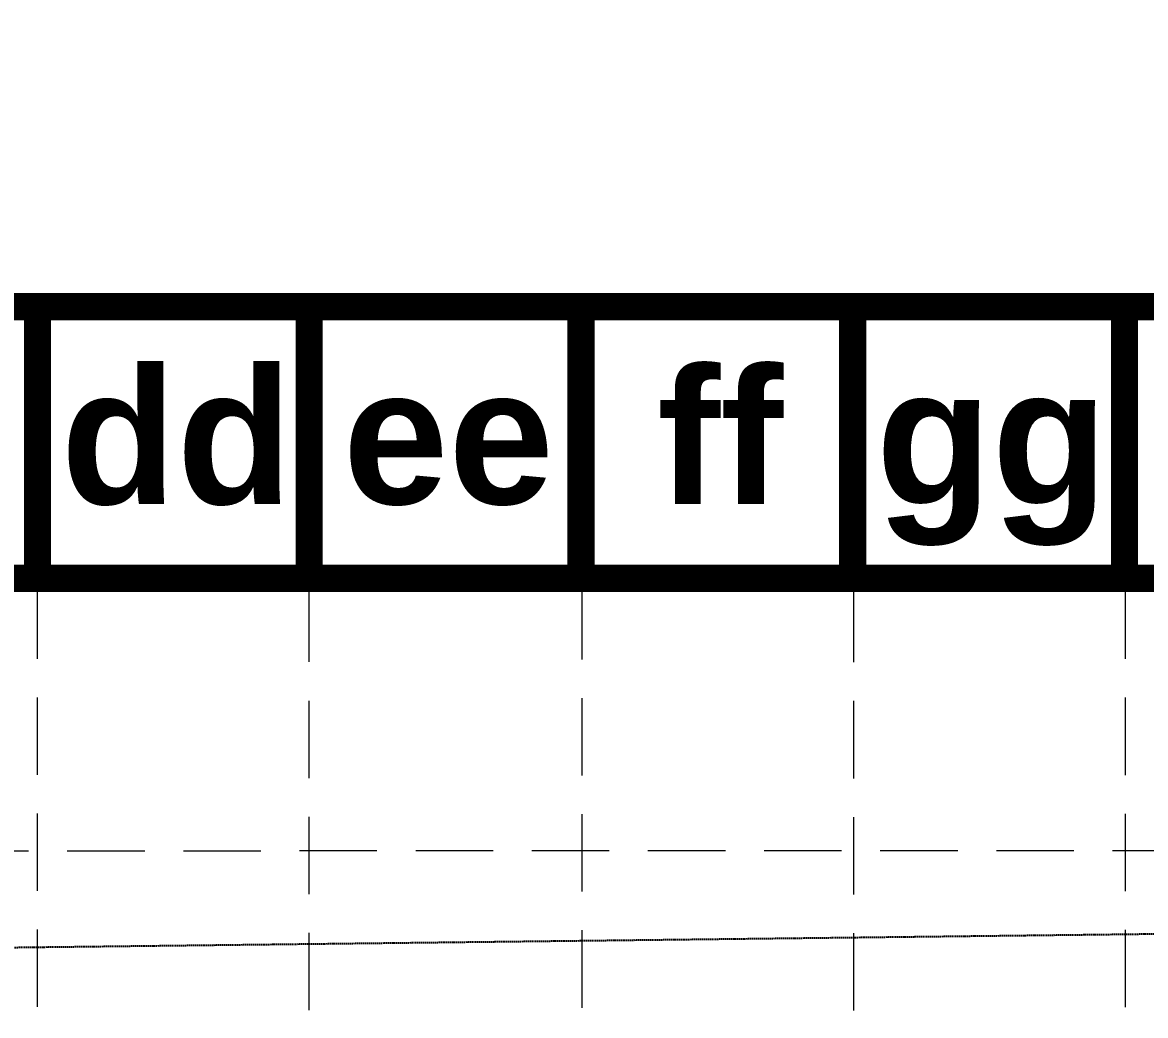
# Model space of a CAD drawing. Header units: inches. Extents: x 2520351 to 2523325, y 7106287 to 7111535.
# Drawn here: x 2522196.8 to 2522414.3, y 7109521.7 to 7109714.2 of the extents above; entities that cross this region are included whole.
import ezdxf
from ezdxf.enums import TextEntityAlignment as Align

# ---------------------------------------------------------------- set-up
doc = ezdxf.new("R2010")
doc.units = ezdxf.units.IN
doc.header["$MEASUREMENT"] = 0
for name, pattern in [('DASHED', [0.75, 0.5, -0.25]), ('HIDDEN', [0.375, 0.25, -0.125]), ('Xbndy-SC$0$HIDDEN', [0.375, 0.25, -0.125])]:
    doc.linetypes.add(name, pattern=pattern)
for name, color, linetype in [('BASE', 7, 'Continuous'), ('GRID', 254, 'DASHED'), ('Xbndy-SC$0$ESMT-EX2', 7, 'Xbndy-SC$0$HIDDEN'), ('XPAV-sc1$0$p-foc', 11, 'Continuous')]:
    doc.layers.add(name, color=color, linetype=linetype)
doc.styles.get("Standard").update_dxf_attribs({"font": 'ARIALBD.TTF'})

msp = doc.modelspace()

# ---------------------------------------------------------------- linework, layer by layer
at = {"layer": 'BASE', "color": 9}
msp.add_line((2520673.05, 7109606.44), (2522673.45, 7109606.44), dxfattribs=at)
at = {"layer": 'BASE', "const_width": 5.26}
for points in [[(2522726.09, 7106289.98), (2522726.09, 7109659.08), (2520620.41, 7109659.08), (2520620.41, 7106289.98)], [(2522673.45, 7106342.62), (2522673.45, 7109606.44), (2520673.05, 7109606.44), (2520673.05, 7106342.62)]]:
    msp.add_lwpolyline(points, close=True, dxfattribs=at)
for points in [[(2522199.67, 7109659.08), (2522199.67, 7109606.44)], [(2522252.31, 7109659.08), (2522252.31, 7109606.44)], [(2522304.96, 7109659.08), (2522304.96, 7109606.44)], [(2522357.6, 7109659.08), (2522357.6, 7109606.44)], [(2522410.24, 7109659.08), (2522410.24, 7109606.44)]]:
    msp.add_lwpolyline(points, dxfattribs=at)
at = {"layer": 'GRID', "color": 252, "linetype": 'HIDDEN', "lineweight": 0, "ltscale": 60}
for p, q in [((2522305.59, 7106553.21), (2522305.19, 7109607.62)), ((2522357.95, 7106552.66), (2522357.83, 7109607.62)), ((2522410.64, 7106553.31), (2522410.47, 7109607.62)), ((2522199.87, 7106553.36), (2522199.67, 7109606.44)), ((2522252.47, 7106552.72), (2522252.31, 7109606.44)), ((2520675.44, 7109553.44), (2522672.59, 7109553.7))]:
    msp.add_line(p, q, dxfattribs=at)
at = {"layer": 'Xbndy-SC$0$ESMT-EX2', "color": 0, "linetype": 'Xbndy-SC$0$HIDDEN'}
msp.add_line((2522525.84, 7109538.77), (2521146.78, 7109522.35), dxfattribs=at)
at = {"layer": 'XPAV-sc1$0$p-foc', "color": 7}
msp.add_arc((2521837.71, 7110047.84), 1487, 271.16849, 271.16849, dxfattribs=at)

# ---------------------------------------------------------------- texts
at = {"layer": 'BASE'}
for s, p in [('dd', (2522226.63, 7109633.98)), ('ff', (2522331.92, 7109633.98)), ('ee', (2522279.27, 7109633.98)), ('gg', (2522384.56, 7109633.98))]:
    msp.add_text(s, height=26.321, dxfattribs=at).set_placement(p, align=Align.MIDDLE_CENTER)

doc.saveas('drawing.dxf')
